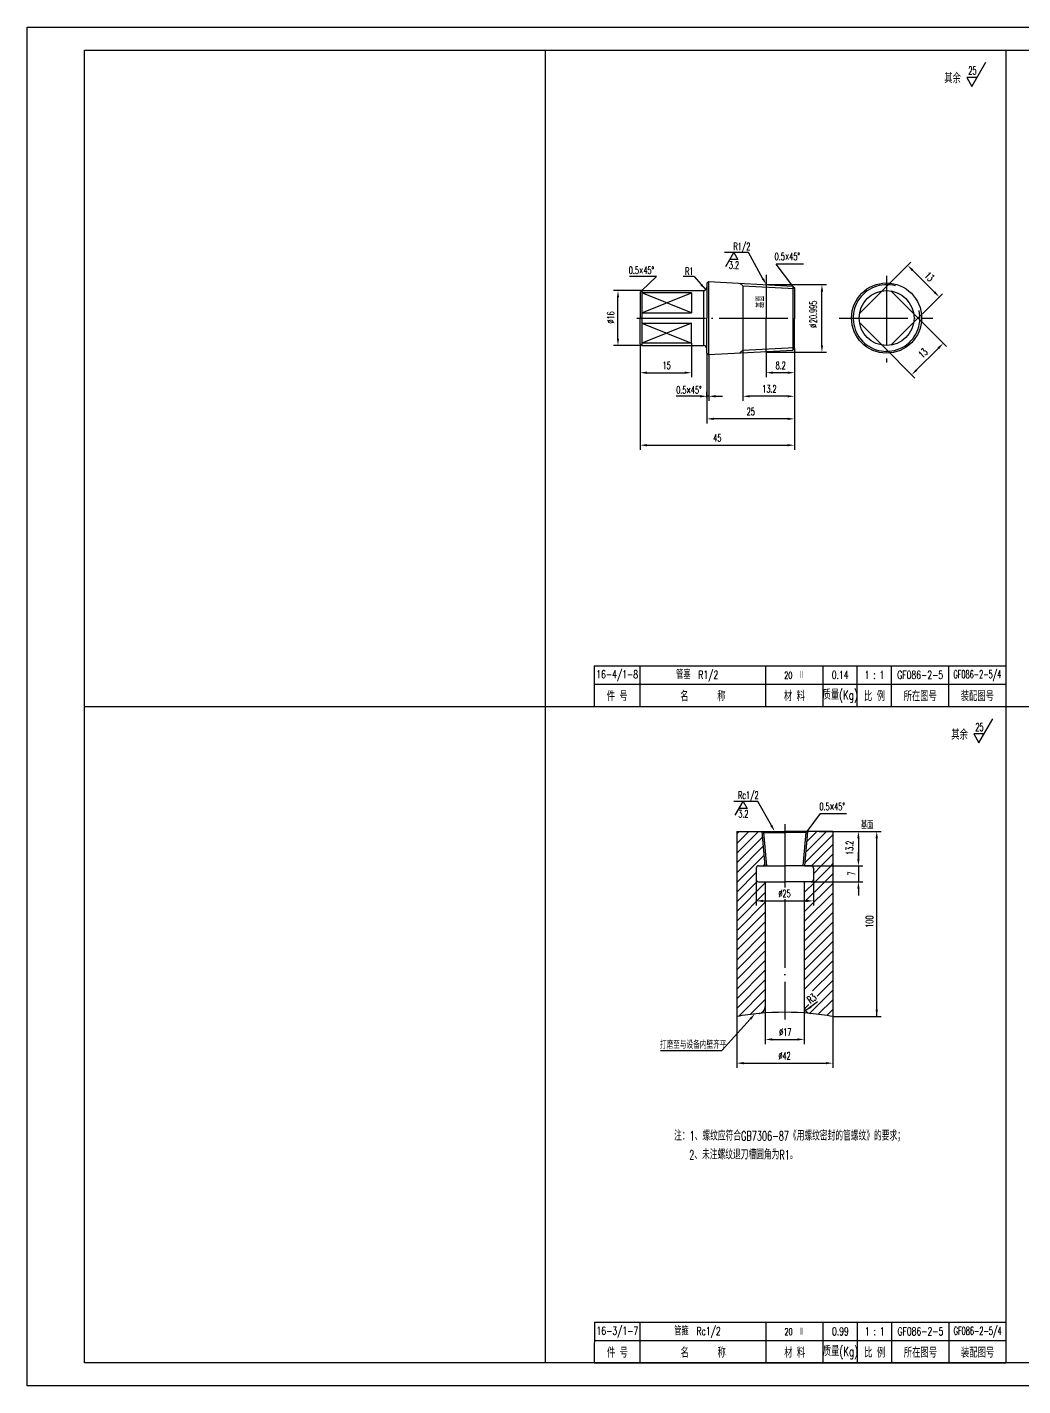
# Model space of a CAD drawing. Extents: x -1174 to 1453, y 137 to 1485.
# Drawn here: x -1174 to -739, y 141 to 735 of the extents above; entities that cross this region are included whole.
import ezdxf
from ezdxf.enums import TextEntityAlignment as Align

# ---------------------------------------------------------------- set-up
doc = ezdxf.new("R2010")
doc.units = 0
doc.header["$MEASUREMENT"] = 0
doc.linetypes.add('DASHDOT-M', pattern=[36, 30, -3, 0, -3])
doc.layers.get('0').update_dxf_attribs({"linetype": 'CONTINUOUS'})
for name, color, linetype in [('1', 3, 'CONTINUOUS'), ('CDR_DWG1', 4, 'CONTINUOUS'), ('CDR_DWG3', 1, 'DASHDOT-M'), ('XS', 2, 'CONTINUOUS')]:
    doc.layers.add(name, color=color, linetype=linetype)
doc.styles.add('HZ', font='romans', dxfattribs={"width": 0.7, "bigfont": 'hz'})

# ---------------------------------------------------------------- blocks, each defined once
blk = doc.blocks.new('*X95')
at = {"layer": '1', "color": 0, "linetype": 'Continuous'}
for p, q in [((-23341.29, -21618.1), (-23331.74, -21608.55)), ((-23341.29, -21613.85), (-23335.99, -21608.55)), ((-23341.29, -21609.61), (-23340.23, -21608.55)), ((-23311.1, -21617.6), (-23302.04, -21608.55)), ((-23310.67, -21612.93), (-23306.29, -21608.55)), ((-23341.29, -21622.34), (-23330.07, -21611.12)), ((-23341.29, -21626.58), (-23329.72, -21615.01)), ((-23311.52, -21622.26), (-23299.29, -21610.04)), ((-23308.56, -21623.55), (-23299.29, -21614.28)), ((-23341.29, -21630.82), (-23329.37, -21618.9)), ((-23304.32, -21623.55), (-23299.29, -21618.52)), ((-23341.29, -21635.07), (-23332.79, -21626.57)), ((-23329.77, -21623.55), (-23329.02, -21622.79)), ((-23308.58, -21623.57), (-23308.56, -21623.55)), ((-23307.79, -21627.02), (-23304.32, -21623.55)), ((-23307.07, -21630.55), (-23300.07, -21623.55)), ((-23302.83, -21630.55), (-23299.29, -21627.01)), ((-23300.07, -21623.55), (-23299.29, -21622.77)), ((-23341.29, -21639.31), (-23332.36, -21630.37)), ((-23341.29, -21643.55), (-23328.79, -21631.05)), ((-23311.79, -21639.51), (-23302.83, -21630.55)), ((-23311.79, -21635.27), (-23307.07, -21630.55)), ((-23311.79, -21631.02), (-23311.32, -21630.55)), ((-23311.79, -21643.75), (-23299.29, -21631.25)), ((-23341.29, -21647.79), (-23328.79, -21635.29)), ((-23311.79, -21647.99), (-23299.29, -21635.49)), ((-23341.29, -21652.04), (-23328.79, -21639.54)), ((-23341.29, -21656.28), (-23328.79, -21643.78)), ((-23311.79, -21652.24), (-23299.29, -21639.74)), ((-23311.79, -21656.48), (-23299.29, -21643.98)), ((-23341.29, -21660.52), (-23328.79, -21648.02)), ((-23311.79, -21660.72), (-23299.29, -21648.22)), ((-23341.29, -21664.77), (-23328.79, -21652.27)), ((-23341.29, -21669.01), (-23328.79, -21656.51)), ((-23311.79, -21664.96), (-23299.29, -21652.46)), ((-23311.79, -21669.21), (-23299.29, -21656.71)), ((-23341.29, -21673.25), (-23328.79, -21660.75)), ((-23311.79, -21673.45), (-23299.29, -21660.95)), ((-23341.29, -21677.49), (-23328.79, -21664.99)), ((-23311.79, -21677.69), (-23299.29, -21665.19)), ((-23341.29, -21681.74), (-23328.79, -21669.24)), ((-23341.29, -21685.98), (-23328.79, -21673.48)), ((-23308.11, -21678.25), (-23299.29, -21669.43)), ((-23306.19, -21680.57), (-23299.29, -21673.68)), ((-23340.37, -21689.3), (-23328.79, -21677.72)), ((-23309.46, -21688.09), (-23299.29, -21677.92)), ((-23335.39, -21688.56), (-23328.79, -21681.96)), ((-23330.63, -21688.05), (-23328.79, -21686.21)), ((-23311.79, -21681.93), (-23311.65, -21681.79)), ((-23311.79, -21686.18), (-23309.8, -21684.18)), ((-23305.63, -21688.5), (-23299.29, -21682.16)), ((-23301.91, -21689.03), (-23299.29, -21686.4))]:
    blk.add_line(p, q, dxfattribs=at)
blk = doc.blocks.new('CZD')
at = {"layer": 'XS'}
blk.add_lwpolyline([(3.5, 6.06), (0, 0), (-1.75, 3.03), (1.75, 3.03)], dxfattribs=at)

msp = doc.modelspace()

# ---------------------------------------------------------------- linework, layer by layer
for p, q in [((-1174.16, 140.59), (-1174.16, 734.59)), ((-1174.16, 734.59), (-333.16, 734.59)), ((-947.66, 724.59), (-947.66, 150.59)), ((-761.04, 708.72), (-754.95, 719.25)), ((-746.16, 724.59), (-746.16, 150.59)), ((-758.81, 712.57), (-763.26, 712.57)), ((-763.26, 712.57), (-761.04, 708.72)), ((-867.93, 636), (-869.2, 636)), ((-865.13, 636), (-867.93, 636)), ((-858.74, 636), (-867.55, 636)), ((-852.43, 624.63), (-858.74, 636)), ((-834.65, 631.02), (-846.57, 631.02)), ((-839.42, 621.38), (-846.57, 631.02)), ((-805.27, 614.3), (-787.71, 631.86)), ((-898.91, 625.61), (-910.83, 625.61)), ((-905.42, 619.41), (-898.91, 625.61)), ((-882.57, 625.62), (-887.36, 625.62)), ((-882.57, 625.62), (-877.42, 619.78)), ((-777.46, 618.78), (-787, 628.33)), ((-905.42, 619.41), (-917.81, 619.41)), ((-861.17, 621.5), (-861.17, 571.22)), ((-850.97, 622.01), (-824.62, 622.01)), ((-826.62, 595.43), (-826.62, 619.01)), ((-791.48, 600.51), (-773.92, 618.07)), ((-915.81, 598.41), (-915.81, 616.41)), ((-786.53, 609.35), (-772.16, 594.98)), ((-905.42, 595.41), (-917.81, 595.41)), ((-906.17, 596.16), (-906.17, 581.52)), ((-883.67, 596.42), (-883.67, 581.52)), ((-838.67, 594.25), (-838.67, 581.52)), ((-800.32, 595.57), (-785.95, 581.19)), ((-785.24, 584.73), (-775.69, 594.27)), ((-876.92, 592.12), (-876.92, 561.34)), ((-876.13, 591.4), (-876.13, 571.22)), ((-850.97, 592.43), (-850.97, 581.52)), ((-850.97, 592.43), (-824.62, 592.43)), ((-903.17, 583.52), (-886.67, 583.52)), ((-841.67, 583.52), (-847.97, 583.52)), ((-906.17, 581.52), (-906.17, 549.82)), ((-838.67, 581.52), (-838.67, 571.22)), ((-879.92, 573.22), (-890.3, 573.22)), ((-876.92, 572.67), (-876.92, 575.22)), ((-876.13, 573.22), (-876.92, 573.22)), ((-873.13, 573.22), (-870.13, 573.22)), ((-841.67, 573.22), (-858.17, 573.22)), ((-838.67, 571.22), (-838.67, 561.34)), ((-841.67, 563.34), (-873.92, 563.34)), ((-838.67, 561.34), (-838.67, 549.82)), ((-903.17, 551.82), (-841.67, 551.82)), ((-926.16, 447.4), (-746.16, 447.4)), ((-1149.16, 437.59), (-343.16, 437.59)), ((-926.26, 437.59), (-746.26, 437.59)), ((-757.96, 421.72), (-751.88, 432.25)), ((-755.74, 425.57), (-760.18, 425.57)), ((-760.18, 425.57), (-757.96, 421.72)), ((-863.83, 396.08), (-865.1, 396.08)), ((-861.03, 396.08), (-863.83, 396.08)), ((-854.64, 396.08), (-863.45, 396.08)), ((-848.75, 385.58), (-854.64, 396.08)), ((-833.07, 382.96), (-827.3, 390.86)), ((-827.3, 390.86), (-815.85, 390.86)), ((-827.88, 382.96), (-808.68, 382.96)), ((-808.68, 382.96), (-800.67, 382.96)), ((-810.68, 379.96), (-810.68, 370.96)), ((-802.67, 302.04), (-802.67, 379.96)), ((-810.68, 370.96), (-810.68, 373.96)), ((-834.22, 367.96), (-808.68, 367.96)), ((-830.38, 362.46), (-830.38, 350.59)), ((-810.68, 367.96), (-810.68, 360.96)), ((-855.38, 361.96), (-855.38, 350.59)), ((-831.38, 360.96), (-808.68, 360.96)), ((-810.68, 357.96), (-810.68, 354.96)), ((-852.38, 352.59), (-833.38, 352.59)), ((-851.38, 306.36), (-851.38, 290.03)), ((-834.38, 306.36), (-834.38, 290.03)), ((-828.61, 308.5), (-833.75, 304.53)), ((-857.94, 300.96), (-870.4, 287.15)), ((-863.88, 302.04), (-863.88, 279.65)), ((-821.88, 302.04), (-821.88, 279.65)), ((-821.88, 302.04), (-800.67, 302.04)), ((-848.38, 292.03), (-837.38, 292.03)), ((-897.19, 287.15), (-870.4, 287.15)), ((-860.88, 281.65), (-824.88, 281.65)), ((-926.05, 160.4), (-746.05, 160.4)), ((-926.16, 150.59), (-746.16, 150.59)), ((-333.16, 140.59), (-1174.16, 140.59))]:
    msp.add_line(p, q)
for points in [[(-786.65, 628.68), (-787.36, 627.97), (-789.12, 630.45)], [(-851.99, 624.87), (-852.86, 624.39), (-850.97, 622.01)], [(-916.31, 616.41), (-915.31, 616.41), (-915.81, 619.41)], [(-879.03, 622.36), (-879.78, 621.7), (-877.42, 619.78)], [(-827.12, 619.01), (-826.12, 619.01), (-826.62, 622.01)], [(-777.1, 619.13), (-777.81, 618.43), (-775.33, 616.66)], [(-916.31, 598.41), (-915.31, 598.41), (-915.81, 595.41)], [(-827.12, 595.43), (-826.12, 595.43), (-826.62, 592.43)], [(-776.05, 594.63), (-775.34, 593.92), (-773.57, 596.39)], [(-903.17, 584.02), (-903.17, 583.02), (-906.17, 583.52)], [(-886.67, 584.02), (-886.67, 583.02), (-883.67, 583.52)], [(-847.97, 584.02), (-847.97, 583.02), (-850.97, 583.52)], [(-841.67, 584.02), (-841.67, 583.02), (-838.67, 583.52)], [(-785.59, 585.08), (-784.89, 584.37), (-787.36, 582.6)], [(-879.92, 573.72), (-879.92, 572.72), (-876.92, 573.22)], [(-873.13, 573.72), (-873.13, 572.72), (-876.13, 573.22)], [(-858.17, 573.72), (-858.17, 572.72), (-861.17, 573.22)], [(-841.67, 573.72), (-841.67, 572.72), (-838.67, 573.22)], [(-873.92, 563.84), (-873.92, 562.84), (-876.92, 563.34)], [(-841.67, 563.84), (-841.67, 562.84), (-838.67, 563.34)], [(-903.17, 552.32), (-903.17, 551.32), (-906.17, 551.82)], [(-841.67, 552.32), (-841.67, 551.32), (-838.67, 551.82)], [(-848.31, 385.82), (-849.18, 385.33), (-847.28, 382.96)], [(-811.18, 379.96), (-810.18, 379.96), (-810.68, 382.96)], [(-803.17, 379.96), (-802.17, 379.96), (-802.67, 382.96)], [(-811.18, 370.96), (-810.18, 370.96), (-810.68, 367.96)], [(-811.18, 370.96), (-810.18, 370.96), (-810.68, 367.96)], [(-811.18, 357.96), (-810.18, 357.96), (-810.68, 360.96)], [(-852.38, 353.09), (-852.38, 352.09), (-855.38, 352.59)], [(-833.38, 353.09), (-833.38, 352.09), (-830.38, 352.59)], [(-858.31, 301.3), (-857.57, 300.63), (-855.93, 303.19)], [(-831.69, 306.76), (-831.08, 305.97), (-833.75, 304.53)], [(-803.17, 305.04), (-802.17, 305.04), (-802.67, 302.04)], [(-848.38, 292.53), (-848.38, 291.53), (-851.38, 292.03)], [(-837.38, 292.53), (-837.38, 291.53), (-834.38, 292.03)], [(-860.88, 282.15), (-860.88, 281.15), (-863.88, 281.65)], [(-824.88, 282.15), (-824.88, 281.15), (-821.88, 281.65)]]:
    msp.add_solid(points)
at = {"layer": 'CDR_DWG1'}
for p, q in [((-1149.16, 150.59), (-1149.16, 724.59)), ((-1149.16, 724.59), (-343.16, 724.59)), ((-850.97, 626.28), (-850.97, 607.41)), ((-906.17, 618.66), (-905.42, 619.41)), ((-906.17, 618.66), (-906.17, 607.41)), ((-905.42, 619.41), (-905.42, 595.41)), ((-905.42, 619.41), (-878.42, 619.41)), ((-905.42, 609.66), (-883.67, 618.4)), ((-883.67, 609.66), (-905.42, 618.4)), ((-883.67, 618.4), (-905.42, 618.4)), ((-883.67, 618.4), (-883.67, 609.66)), ((-878.42, 619.41), (-878.42, 595.41)), ((-876.92, 622.69), (-876.17, 623.38)), ((-876.92, 622.69), (-876.92, 607.41)), ((-876.17, 623.38), (-876.17, 591.44)), ((-876.17, 623.38), (-839.42, 621.38)), ((-861.17, 621.5), (-862.59, 622.64)), ((-861.17, 621.5), (-838.67, 620.27)), ((-839.42, 621.38), (-839.42, 593.43)), ((-839.42, 621.38), (-838.67, 620.56)), ((-838.67, 620.56), (-838.67, 607.41)), ((-810.22, 609.35), (-800.32, 619.25)), ((-796.43, 619.25), (-786.53, 609.35)), ((-906.17, 596.16), (-906.17, 607.41)), ((-905.42, 609.66), (-883.67, 609.66)), ((-876.92, 592.12), (-876.92, 607.41)), ((-850.97, 592.43), (-850.97, 607.41)), ((-838.67, 594.25), (-838.67, 607.41)), ((-883.67, 605.16), (-905.42, 596.42)), ((-905.42, 605.16), (-883.67, 596.42)), ((-905.42, 605.16), (-883.67, 605.16)), ((-883.67, 596.42), (-883.67, 605.16)), ((-810.22, 605.46), (-800.32, 595.57)), ((-796.43, 595.57), (-786.53, 605.46)), ((-906.17, 596.16), (-905.42, 595.41)), ((-883.67, 596.42), (-905.42, 596.42)), ((-905.42, 595.41), (-878.42, 595.41)), ((-861.17, 593.31), (-838.67, 594.55)), ((-839.42, 593.43), (-838.67, 594.25)), ((-876.92, 592.12), (-876.17, 591.44)), ((-876.17, 591.44), (-839.42, 593.43)), ((-861.17, 593.31), (-862.59, 592.17)), ((-926.16, 455.4), (-926.26, 437.59)), ((-926.16, 455.4), (-746.16, 455.4)), ((-906.16, 437.4), (-906.16, 455.4)), ((-851.16, 437.4), (-851.16, 455.4)), ((-826.16, 437.4), (-826.16, 455.4)), ((-811.16, 437.4), (-811.16, 455.4)), ((-796.16, 437.4), (-796.16, 455.4)), ((-771.16, 437.4), (-771.16, 455.4)), ((-863.88, 382.96), (-863.88, 302.04)), ((-863.88, 382.96), (-842.88, 382.96)), ((-852.89, 382.96), (-851.54, 367.96)), ((-852.15, 382.46), (-852.7, 382.96)), ((-852.15, 382.46), (-850.84, 367.96)), ((-852.15, 382.46), (-842.88, 382.46)), ((-821.88, 382.96), (-842.88, 382.96)), ((-833.61, 382.46), (-842.88, 382.46)), ((-833.61, 382.46), (-834.92, 367.96)), ((-832.87, 382.96), (-834.22, 367.96)), ((-833.61, 382.46), (-833.07, 382.96)), ((-821.88, 382.96), (-821.88, 302.04)), ((-855.38, 366.96), (-855.38, 361.96)), ((-854.38, 367.96), (-842.88, 367.96)), ((-831.38, 367.96), (-842.88, 367.96)), ((-830.38, 366.96), (-830.38, 361.96)), ((-854.38, 360.96), (-842.88, 360.96)), ((-851.38, 360.96), (-851.38, 306.36)), ((-831.38, 360.96), (-842.88, 360.96)), ((-834.38, 360.96), (-834.38, 306.36)), ((-842.88, 352.37), (-842.66, 352.59)), ((-926.05, 168.4), (-926.16, 150.59)), ((-926.05, 168.4), (-746.05, 168.4)), ((-906.05, 150.4), (-906.05, 168.4)), ((-851.05, 150.4), (-851.05, 168.4)), ((-826.05, 150.4), (-826.05, 168.4)), ((-811.05, 150.4), (-811.05, 168.4)), ((-796.05, 150.4), (-796.05, 168.4)), ((-771.05, 150.4), (-771.05, 168.4)), ((-343.16, 150.59), (-1149.16, 150.59))]:
    msp.add_line(p, q, dxfattribs=at)
for radius in [15.33, 12]:
    msp.add_circle((-798.37, 607.41), radius, dxfattribs=at)
for centre, radius, start, end in [((-878.42, 620.91), 1.5, 270, 0), ((-798.37, 607.41), 14.58, 74.42878, 12.81581), ((-878.42, 593.91), 1.5, 0, 90), ((-854.38, 366.96), 1, 90, 180), ((-831.38, 366.96), 1, 0, 90), ((-854.38, 361.96), 1, 180, 270), ((-831.38, 361.96), 1, 270, 0), ((-842.88, 184.69), 119.21, 95.39937, 100.14583), ((-854.38, 306.36), 3, 275.39937, 0), ((-842.88, 184.69), 119.21, 84.60063, 95.39937), ((-831.38, 306.36), 3, 180, 264.60063), ((-842.88, 184.69), 119.21, 79.85417, 84.60063)]:
    msp.add_arc(centre, radius, start, end, dxfattribs=at)
at = {"layer": 'CDR_DWG3', "linetype": 'DASHDOT-M'}
for p, q in [((-798.37, 625.89), (-798.37, 588.04)), ((-907.6, 607.41), (-835.79, 607.41)), ((-819.11, 607.41), (-778.09, 607.41)), ((-842.88, 386.15), (-842.88, 358.49)), ((-842.88, 353.38), (-842.88, 300.79))]:
    msp.add_line(p, q, dxfattribs=at)

# ---------------------------------------------------------------- block references
at = {"rotation": 180}
for p in [(-865.13, 636), (-861.03, 396.08)]:
    msp.add_blockref('CZD', p, dxfattribs=at)
msp.add_blockref('*X95', (22477.41, 21991.51))

# ---------------------------------------------------------------- texts
at = {"style": 'HZ'}
for s, height, width, p in [('其余', 4, 0.7, (-773.15, 710.14)), ('25', 3.5, 0.6, (-762.61, 713.86)), ('R1/2', 3.2, 0.65, (-865.32, 637.12)), ('0.5×45%%d', 3.2, 0.65, (-847.3, 632.73)), ('0.5×45%%d', 3.2, 0.65, (-911.1, 626.68)), ('3.2', 3.2, 0.65, (-867.32, 628.99)), ('R1', 3.2, 0.65, (-886.45, 626.27)), ('15', 3.2, 0.65, (-896.31, 585.12)), ('8.2', 3.2, 0.65, (-846.9, 585.12)), ('0.5×45%%d', 3.2, 0.65, (-890.34, 574.39)), ('13.2', 3.2, 0.65, (-852.69, 574.82)), ('25', 3.2, 0.65, (-859.53, 564.94)), ('45', 3.2, 0.65, (-874.15, 553.42)), ('25', 3.5, 0.6, (-759.53, 426.86)), ('其余', 4, 0.7, (-770.07, 423.14)), ('Rc1/2', 3.2, 0.65, (-863.3, 397.21)), ('3.2', 3.2, 0.65, (-863.22, 389.08)), ('0.5×45%%d', 3.2, 0.65, (-827.7, 392.24)), ('基面', 3.2, 0.65, (-809.6, 384.05)), ('%%c25', 3.2, 0.65, (-845.65, 354.19)), ('打磨至与设备内壁齐平', 3.2, 0.7, (-897.5, 288.01)), ('%%c17', 3.2, 0.65, (-845.31, 293.63)), ('%%c42', 3.2, 0.65, (-845.65, 283.25)), ('注：1、螺纹应符合GB7306-87《用螺纹密封的管螺纹》的要求；', 4, 0.65, (-891.27, 247.85)), ('2、未注螺纹退刀槽圆角为R1。', 4, 0.65, (-884.65, 239.6))]:
    msp.add_text(s, height=height, dxfattribs=dict(at, width=width)).set_placement(p)
at = {"style": 'HZ', "width": 0.65}
for s, rotation, p in [('13', 315, (-782.08, 625.66)), ('基面', 90, (-851.84, 611.83)), ('20.995', 90, (-828.8, 605.19)), ('%%c16', 90, (-917.41, 604.98)), ('%%c', 90, (-828.8, 603.11)), ('13', 45, (-782.58, 589.65)), ('13.2', 90, (-812.91, 372.69)), ('7', 90, (-812.1, 363.71)), ('100', 90, (-804.27, 340.88)), ('R3', 37.69483, (-831.55, 307.54))]:
    msp.add_text(s, height=3.2, rotation=rotation, dxfattribs=at).set_placement(p)
at = {"style": 'HZ'}
for s, height, width, p in [('16-4/1-8', 3.5, 0.7, (-916.16, 451.4)), ('管塞  R1/2   ', 3.5, 0.7, (-878.66, 451.4)), ('20  Ⅱ', 3, 0.65, (-838.66, 451.4)), ('0.14', 3.5, 0.7, (-818.66, 451.4)), ('1 : 1', 3.5, 0.7, (-803.66, 451.4)), ('GF086-2-5', 3.5, 0.7, (-783.66, 451.4)), ('GF086-2-5/4', 3.5, 0.6, (-758.66, 451.4)), ('件 号', 4, 0.7, (-916.16, 442.4)), ('名      称', 4, 0.7, (-878.66, 442.4)), ('材 料', 4, 0.7, (-838.66, 442.4)), ('质量(Kg)', 4, 0.7, (-818.66, 442.4)), ('比 例', 4, 0.7, (-803.66, 442.4)), ('所在图号', 4, 0.7, (-783.66, 442.4)), ('装配图号', 4, 0.7, (-758.66, 442.4)), ('16-3/1-7', 3.5, 0.7, (-916.05, 164.4)), ('管箍  Rc1/2   ', 3.5, 0.7, (-878.55, 164.4)), ('GF086-2-5/4', 3.5, 0.6, (-758.55, 164.4)), ('20  Ⅱ', 3, 0.65, (-838.55, 164.4)), ('0.99', 3.5, 0.7, (-818.55, 164.4)), ('1 : 1', 3.5, 0.7, (-803.55, 164.4)), ('GF086-2-5', 3.5, 0.7, (-783.55, 164.4)), ('件 号', 4, 0.7, (-916.05, 155.4)), ('名      称', 4, 0.7, (-878.55, 155.4)), ('材 料', 4, 0.7, (-838.55, 155.4)), ('质量(Kg)', 4, 0.7, (-818.55, 155.4)), ('比 例', 4, 0.7, (-803.55, 155.4)), ('所在图号', 4, 0.7, (-783.55, 155.4)), ('装配图号', 4, 0.7, (-758.55, 155.4))]:
    msp.add_text(s, height=height, dxfattribs=dict(at, width=width)).set_placement(p, align=Align.MIDDLE)

doc.saveas('drawing.dxf')
